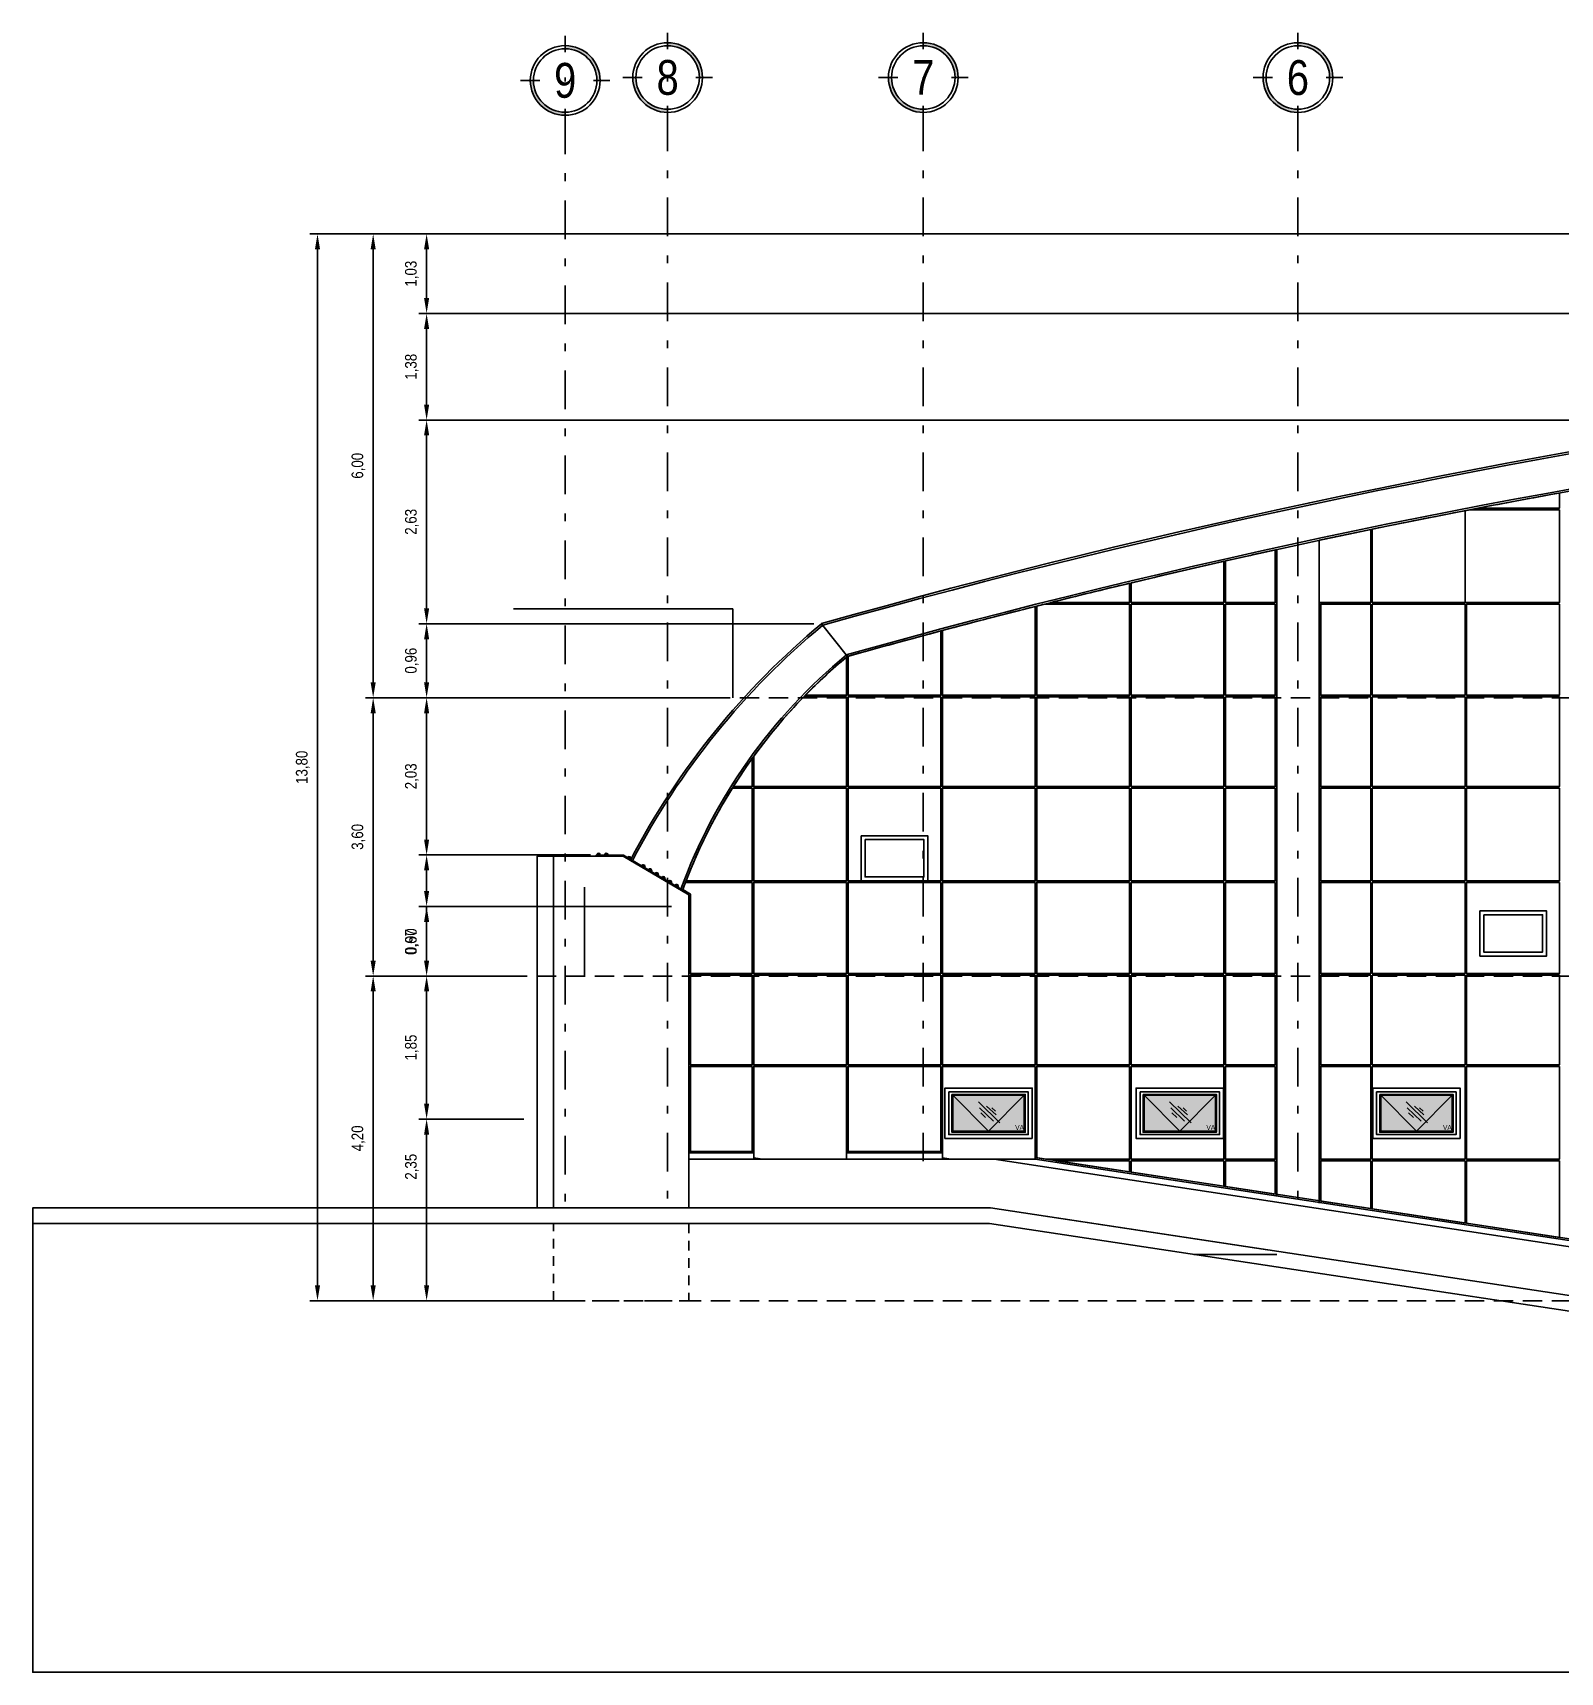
# Model space of a CAD drawing. Extents: x -133 to 84, y -2 to 88.
# Drawn here: x -129.53 to -109.78, y 45.49 to 66.7 of the extents above; entities that cross this region are included whole.
import ezdxf
from ezdxf.enums import TextEntityAlignment as Align

# ---------------------------------------------------------------- set-up
doc = ezdxf.new("R2010")
doc.units = 0
doc.header["$MEASUREMENT"] = 0
for name, pattern in [('RHCG02-4502(DOS ARA)AR-FA-003-08$0$CENTER', [2, 1.25, -0.25, 0.25, -0.25]), ('RHCG02-4502(DOS ARA)AR-FA-003-08$0$DASHDOT', [1, 0.5, -0.25, 0, -0.25]), ('RHCG02-4502(DOS ARA)AR-FA-003-08$0$HIDDEN', [0.375, 0.25, -0.125]), ('RHCG02-4502(DOS ARA)AR-FA-003-08$0$HIDDEN2', [0.1875, 0.125, -0.0625])]:
    doc.linetypes.add(name, pattern=pattern)
for name, color, linetype in [('arq-paredes', 4, 'Continuous'), ('arq-text-detalle de fachada', 1, 'Continuous'), ('arq-ventanas', 1, 'Continuous'), ('Cotas', 1, 'Continuous'), ('DISEÑO', 2, 'Continuous'), ('luminarias', 3, 'Continuous'), ('RHCG02-4502(DOS ARA)AR-FA-003-08$0$02', 2, 'Continuous'), ('RHCG02-4502(DOS ARA)AR-FA-003-08$0$03', 3, 'Continuous'), ('RHCG02-4502(DOS ARA)AR-FA-003-08$0$06', 6, 'Continuous'), ('RHCG02-4502(DOS ARA)AR-FA-003-08$0$arq-cotas', 2, 'Continuous'), ('RHCG02-4502(DOS ARA)AR-FA-003-08$0$arq-ejes-circulo', 1, 'Continuous'), ('RHCG02-4502(DOS ARA)AR-FA-003-08$0$arq-ejes-principales', 1, 'RHCG02-4502(DOS ARA)AR-FA-003-08$0$DASHDOT'), ('RHCG02-4502(DOS ARA)AR-FA-003-08$0$arq-fachada', 252, 'Continuous'), ('RHCG02-4502(DOS ARA)AR-FA-003-08$0$arq-niveles', 1, 'Continuous'), ('RHCG02-4502(DOS ARA)AR-FA-003-08$0$arq-paredes', 4, 'Continuous'), ('RHCG02-4502(DOS ARA)AR-FA-003-08$0$arq-proyeccion estructura fachada', 1, 'Continuous'), ('RHCG02-4502(DOS ARA)AR-FA-003-08$0$arq-text-ejes', 2, 'Continuous'), ('RHCG02-4502(DOS ARA)AR-FA-003-08$0$LINE', 2, 'Continuous'), ('RHCG02-4502(DOS ARA)AR-FA-003-08$0$PROYECCION', 2, 'RHCG02-4502(DOS ARA)AR-FA-003-08$0$HIDDEN2'), ('RHCG02-4502(DOS ARA)AR-FA-003-08$0$st-ejes-circulo', 1, 'Continuous'), ('RHCG02-4502(DOS ARA)AR-FA-003-08$0$st-ejes-principales', 1, 'RHCG02-4502(DOS ARA)AR-FA-003-08$0$DASHDOT')]:
    doc.layers.add(name, color=color, linetype=linetype)
doc.styles.add('dape 2', font='ARIALN.TTF')
doc.styles.add('RHCG02-4502(DOS ARA)AR-FA-003-08$0$dape 2', font='ARIALN.TTF', dxfattribs={"height": 0.15})
doc.dimstyles.new('RHCG02-4502(DOS ARA)AR-FA-003-08$0$dape', dxfattribs={"dimscale": 0.05, "dimtxt": 2, "dimasz": 2, "dimexe": 1, "dimexo": 1, "dimgap": 1, "dimtad": 1, "dimzin": 1, "dimtxsty": 'RHCG02-4502(DOS ARA)AR-FA-003-08$0$dape 2', "dimcen": 30, "dimclrd": 1, "dimclre": 1, "dimclrt": 256, "dimazin": 0, "dimtfac": 1, "dimtmove": 0, "dimatfit": 3, "dimfxl": 1, "dimarcsym": 0})

# ---------------------------------------------------------------- blocks, each defined once
blk = doc.blocks.new('*D77')
at = {"layer": 'Defpoints', "color": 0}
for p in [(-125.85, 64.099), (-123.958, 64.099), (-123.958, 50.299)]:
    blk.add_point(p, dxfattribs=at)
at = {"layer": 'RHCG02-4502(DOS ARA)AR-FA-003-08$0$arq-cotas', "color": 1, "lineweight": -2}
for p, q in [((-124.058, 64.099), (-125.95, 64.099)), ((-125.85, 50.499), (-125.85, 63.899)), ((-124.058, 50.299), (-125.95, 50.299))]:
    blk.add_line(p, q, dxfattribs=at)
at = {"layer": 'RHCG02-4502(DOS ARA)AR-FA-003-08$0$arq-cotas', "color": 1}
for points in [[(-125.883, 63.899), (-125.817, 63.899), (-125.85, 64.099)], [(-125.883, 50.499), (-125.817, 50.499), (-125.85, 50.299)]]:
    blk.add_solid(points, dxfattribs=at)
at = {"layer": 'RHCG02-4502(DOS ARA)AR-FA-003-08$0$arq-cotas', "insert": (-126.04, 57.199), "char_height": 0.15, "attachment_point": 5, "rotation": 90, "style": 'RHCG02-4502(DOS ARA)AR-FA-003-08$0$dape 2'}
blk.add_mtext('13,80', dxfattribs=at)
blk = doc.blocks.new('*D78')
at = {"layer": 'Defpoints', "color": 0}
for p in [(-125.13, 64.099), (-123.958, 64.099), (-124.196, 58.099)]:
    blk.add_point(p, dxfattribs=at)
at = {"layer": 'RHCG02-4502(DOS ARA)AR-FA-003-08$0$arq-cotas', "color": 1, "lineweight": -2}
for p, q in [((-124.058, 64.099), (-125.23, 64.099)), ((-125.13, 58.299), (-125.13, 63.899)), ((-124.296, 58.099), (-125.23, 58.099))]:
    blk.add_line(p, q, dxfattribs=at)
at = {"layer": 'RHCG02-4502(DOS ARA)AR-FA-003-08$0$arq-cotas', "color": 1}
for points in [[(-125.163, 63.899), (-125.097, 63.899), (-125.13, 64.099)], [(-125.163, 58.299), (-125.097, 58.299), (-125.13, 58.099)]]:
    blk.add_solid(points, dxfattribs=at)
at = {"layer": 'RHCG02-4502(DOS ARA)AR-FA-003-08$0$arq-cotas', "insert": (-125.32, 61.099), "char_height": 0.15, "attachment_point": 5, "rotation": 90, "style": 'RHCG02-4502(DOS ARA)AR-FA-003-08$0$dape 2'}
blk.add_mtext('6,00', dxfattribs=at)
blk = doc.blocks.new('*D79')
at = {"layer": 'Defpoints', "color": 0}
for p in [(-125.13, 58.099), (-124.196, 58.099), (-124.196, 54.499)]:
    blk.add_point(p, dxfattribs=at)
at = {"layer": 'RHCG02-4502(DOS ARA)AR-FA-003-08$0$arq-cotas', "color": 1, "lineweight": -2}
for p, q in [((-124.296, 58.099), (-125.23, 58.099)), ((-125.13, 54.699), (-125.13, 57.899)), ((-124.296, 54.499), (-125.23, 54.499))]:
    blk.add_line(p, q, dxfattribs=at)
at = {"layer": 'RHCG02-4502(DOS ARA)AR-FA-003-08$0$arq-cotas', "color": 1}
for points in [[(-125.163, 57.899), (-125.097, 57.899), (-125.13, 58.099)], [(-125.163, 54.699), (-125.097, 54.699), (-125.13, 54.499)]]:
    blk.add_solid(points, dxfattribs=at)
at = {"layer": 'RHCG02-4502(DOS ARA)AR-FA-003-08$0$arq-cotas', "insert": (-125.32, 56.299), "char_height": 0.15, "attachment_point": 5, "rotation": 90, "style": 'RHCG02-4502(DOS ARA)AR-FA-003-08$0$dape 2'}
blk.add_mtext('3,60', dxfattribs=at)
blk = doc.blocks.new('*D80')
at = {"layer": 'Defpoints', "color": 0}
for p in [(-125.13, 54.499), (-123.061, 54.499), (-123.958, 50.299)]:
    blk.add_point(p, dxfattribs=at)
at = {"layer": 'RHCG02-4502(DOS ARA)AR-FA-003-08$0$arq-cotas', "color": 1, "lineweight": -2}
for p, q in [((-123.161, 54.499), (-125.23, 54.499)), ((-125.13, 50.499), (-125.13, 54.299)), ((-124.058, 50.299), (-125.23, 50.299))]:
    blk.add_line(p, q, dxfattribs=at)
at = {"layer": 'RHCG02-4502(DOS ARA)AR-FA-003-08$0$arq-cotas', "color": 1}
for points in [[(-125.163, 54.299), (-125.097, 54.299), (-125.13, 54.499)], [(-125.163, 50.499), (-125.097, 50.499), (-125.13, 50.299)]]:
    blk.add_solid(points, dxfattribs=at)
at = {"layer": 'RHCG02-4502(DOS ARA)AR-FA-003-08$0$arq-cotas', "insert": (-125.32, 52.399), "char_height": 0.15, "attachment_point": 5, "rotation": 90, "style": 'RHCG02-4502(DOS ARA)AR-FA-003-08$0$dape 2'}
blk.add_mtext('4,20', dxfattribs=at)
blk = doc.blocks.new('*D81')
at = {"layer": 'Defpoints', "color": 0}
for p in [(-124.439, 64.099), (-96.425, 64.099), (-105.297, 63.069)]:
    blk.add_point(p, dxfattribs=at)
at = {"layer": 'RHCG02-4502(DOS ARA)AR-FA-003-08$0$arq-cotas', "color": 1, "lineweight": -2}
for p, q in [((-96.525, 64.099), (-124.539, 64.099)), ((-124.439, 63.269), (-124.439, 63.899)), ((-105.397, 63.069), (-124.539, 63.069))]:
    blk.add_line(p, q, dxfattribs=at)
at = {"layer": 'RHCG02-4502(DOS ARA)AR-FA-003-08$0$arq-cotas', "color": 1}
for points in [[(-124.472, 63.899), (-124.406, 63.899), (-124.439, 64.099)], [(-124.472, 63.269), (-124.406, 63.269), (-124.439, 63.069)]]:
    blk.add_solid(points, dxfattribs=at)
at = {"layer": 'RHCG02-4502(DOS ARA)AR-FA-003-08$0$arq-cotas', "insert": (-124.629, 63.584), "char_height": 0.15, "attachment_point": 5, "rotation": 90, "style": 'RHCG02-4502(DOS ARA)AR-FA-003-08$0$dape 2'}
blk.add_mtext('1,03', dxfattribs=at)
blk = doc.blocks.new('*D82')
at = {"layer": 'Defpoints', "color": 0}
for p in [(-124.439, 63.069), (-105.297, 63.069), (-108.984, 61.691)]:
    blk.add_point(p, dxfattribs=at)
at = {"layer": 'RHCG02-4502(DOS ARA)AR-FA-003-08$0$arq-cotas', "color": 1, "lineweight": -2}
for p, q in [((-105.397, 63.069), (-124.539, 63.069)), ((-124.439, 61.891), (-124.439, 62.869)), ((-109.084, 61.691), (-124.539, 61.691))]:
    blk.add_line(p, q, dxfattribs=at)
at = {"layer": 'RHCG02-4502(DOS ARA)AR-FA-003-08$0$arq-cotas', "color": 1}
for points in [[(-124.472, 62.869), (-124.406, 62.869), (-124.439, 63.069)], [(-124.472, 61.891), (-124.406, 61.891), (-124.439, 61.691)]]:
    blk.add_solid(points, dxfattribs=at)
at = {"layer": 'RHCG02-4502(DOS ARA)AR-FA-003-08$0$arq-cotas', "insert": (-124.629, 62.38), "char_height": 0.15, "attachment_point": 5, "rotation": 90, "style": 'RHCG02-4502(DOS ARA)AR-FA-003-08$0$dape 2'}
blk.add_mtext('1,38', dxfattribs=at)
blk = doc.blocks.new('*D83')
at = {"layer": 'Defpoints', "color": 0}
for p in [(-124.439, 59.056), (-119.333, 59.056), (-120.479, 58.099)]:
    blk.add_point(p, dxfattribs=at)
at = {"layer": 'RHCG02-4502(DOS ARA)AR-FA-003-08$0$arq-cotas', "color": 1, "lineweight": -2}
for p, q in [((-119.433, 59.056), (-124.539, 59.056)), ((-124.439, 58.299), (-124.439, 58.856)), ((-120.579, 58.099), (-124.539, 58.099))]:
    blk.add_line(p, q, dxfattribs=at)
at = {"layer": 'RHCG02-4502(DOS ARA)AR-FA-003-08$0$arq-cotas', "color": 1}
for points in [[(-124.472, 58.856), (-124.406, 58.856), (-124.439, 59.056)], [(-124.472, 58.299), (-124.406, 58.299), (-124.439, 58.099)]]:
    blk.add_solid(points, dxfattribs=at)
at = {"layer": 'RHCG02-4502(DOS ARA)AR-FA-003-08$0$arq-cotas', "insert": (-124.629, 58.578), "char_height": 0.15, "attachment_point": 5, "rotation": 90, "style": 'RHCG02-4502(DOS ARA)AR-FA-003-08$0$dape 2'}
blk.add_mtext('0,96', dxfattribs=at)
blk = doc.blocks.new('*D84')
at = {"layer": 'Defpoints', "color": 0}
for p in [(-124.439, 58.099), (-121.053, 58.099), (-122.221, 56.065)]:
    blk.add_point(p, dxfattribs=at)
at = {"layer": 'RHCG02-4502(DOS ARA)AR-FA-003-08$0$arq-cotas', "color": 1, "lineweight": -2}
for p, q in [((-121.153, 58.099), (-124.539, 58.099)), ((-124.439, 56.265), (-124.439, 57.899)), ((-122.321, 56.065), (-124.539, 56.065))]:
    blk.add_line(p, q, dxfattribs=at)
at = {"layer": 'RHCG02-4502(DOS ARA)AR-FA-003-08$0$arq-cotas', "color": 1}
for points in [[(-124.472, 57.899), (-124.406, 57.899), (-124.439, 58.099)], [(-124.472, 56.265), (-124.406, 56.265), (-124.439, 56.065)]]:
    blk.add_solid(points, dxfattribs=at)
at = {"layer": 'RHCG02-4502(DOS ARA)AR-FA-003-08$0$arq-cotas', "insert": (-124.629, 57.082), "char_height": 0.15, "attachment_point": 5, "rotation": 90, "style": 'RHCG02-4502(DOS ARA)AR-FA-003-08$0$dape 2'}
blk.add_mtext('2,03', dxfattribs=at)
blk = doc.blocks.new('*D85')
at = {"layer": 'Defpoints', "color": 0}
for p in [(-124.439, 56.065), (-122.221, 56.065), (-122.45, 55.399)]:
    blk.add_point(p, dxfattribs=at)
at = {"layer": 'RHCG02-4502(DOS ARA)AR-FA-003-08$0$arq-cotas', "color": 1, "lineweight": -2}
for p, q in [((-122.321, 56.065), (-124.539, 56.065)), ((-124.439, 55.865), (-124.439, 55.599)), ((-122.55, 55.399), (-124.539, 55.399)), ((-124.439, 55.399), (-124.439, 54.679))]:
    blk.add_line(p, q, dxfattribs=at)
at = {"layer": 'RHCG02-4502(DOS ARA)AR-FA-003-08$0$arq-cotas', "color": 1}
for points in [[(-124.472, 55.865), (-124.406, 55.865), (-124.439, 56.065)], [(-124.472, 55.599), (-124.406, 55.599), (-124.439, 55.399)]]:
    blk.add_solid(points, dxfattribs=at)
at = {"layer": 'RHCG02-4502(DOS ARA)AR-FA-003-08$0$arq-cotas', "insert": (-124.629, 54.939), "char_height": 0.15, "attachment_point": 5, "rotation": 90, "style": 'RHCG02-4502(DOS ARA)AR-FA-003-08$0$dape 2'}
blk.add_mtext('0,67', dxfattribs=at)
blk = doc.blocks.new('*D86')
at = {"layer": 'Defpoints', "color": 0}
for p in [(-124.439, 55.399), (-121.174, 55.399), (-123.061, 54.499)]:
    blk.add_point(p, dxfattribs=at)
at = {"layer": 'RHCG02-4502(DOS ARA)AR-FA-003-08$0$arq-cotas', "color": 1, "lineweight": -2}
for p, q in [((-121.274, 55.399), (-124.539, 55.399)), ((-124.439, 54.699), (-124.439, 55.199)), ((-123.161, 54.499), (-124.539, 54.499))]:
    blk.add_line(p, q, dxfattribs=at)
at = {"layer": 'RHCG02-4502(DOS ARA)AR-FA-003-08$0$arq-cotas', "color": 1}
for points in [[(-124.472, 55.199), (-124.406, 55.199), (-124.439, 55.399)], [(-124.472, 54.699), (-124.406, 54.699), (-124.439, 54.499)]]:
    blk.add_solid(points, dxfattribs=at)
at = {"layer": 'RHCG02-4502(DOS ARA)AR-FA-003-08$0$arq-cotas', "insert": (-124.629, 54.949), "char_height": 0.15, "attachment_point": 5, "rotation": 90, "style": 'RHCG02-4502(DOS ARA)AR-FA-003-08$0$dape 2'}
blk.add_mtext('0,90', dxfattribs=at)
blk = doc.blocks.new('*D87')
at = {"layer": 'Defpoints', "color": 0}
for p in [(-124.439, 54.499), (-123.061, 54.499), (-123.082, 52.649)]:
    blk.add_point(p, dxfattribs=at)
at = {"layer": 'RHCG02-4502(DOS ARA)AR-FA-003-08$0$arq-cotas', "color": 1, "lineweight": -2}
for p, q in [((-123.161, 54.499), (-124.539, 54.499)), ((-124.439, 52.849), (-124.439, 54.299)), ((-123.182, 52.649), (-124.539, 52.649))]:
    blk.add_line(p, q, dxfattribs=at)
at = {"layer": 'RHCG02-4502(DOS ARA)AR-FA-003-08$0$arq-cotas', "color": 1}
for points in [[(-124.472, 54.299), (-124.406, 54.299), (-124.439, 54.499)], [(-124.472, 52.849), (-124.406, 52.849), (-124.439, 52.649)]]:
    blk.add_solid(points, dxfattribs=at)
at = {"layer": 'RHCG02-4502(DOS ARA)AR-FA-003-08$0$arq-cotas', "insert": (-124.629, 53.574), "char_height": 0.15, "attachment_point": 5, "rotation": 90, "style": 'RHCG02-4502(DOS ARA)AR-FA-003-08$0$dape 2'}
blk.add_mtext('1,85', dxfattribs=at)
blk = doc.blocks.new('*D88')
at = {"layer": 'Defpoints', "color": 0}
for p in [(-124.439, 52.649), (-123.082, 52.649), (-122.297, 50.299)]:
    blk.add_point(p, dxfattribs=at)
at = {"layer": 'RHCG02-4502(DOS ARA)AR-FA-003-08$0$arq-cotas', "color": 1, "lineweight": -2}
for p, q in [((-123.182, 52.649), (-124.539, 52.649)), ((-124.439, 50.499), (-124.439, 52.449)), ((-122.397, 50.299), (-124.539, 50.299))]:
    blk.add_line(p, q, dxfattribs=at)
at = {"layer": 'RHCG02-4502(DOS ARA)AR-FA-003-08$0$arq-cotas', "color": 1}
for points in [[(-124.472, 52.449), (-124.406, 52.449), (-124.439, 52.649)], [(-124.472, 50.499), (-124.406, 50.499), (-124.439, 50.299)]]:
    blk.add_solid(points, dxfattribs=at)
at = {"layer": 'RHCG02-4502(DOS ARA)AR-FA-003-08$0$arq-cotas', "insert": (-124.629, 52.032), "char_height": 0.15, "attachment_point": 5, "rotation": 90, "style": 'RHCG02-4502(DOS ARA)AR-FA-003-08$0$dape 2'}
blk.add_mtext('2,35', dxfattribs=at)
blk = doc.blocks.new('*D101')
at = {"layer": 'Defpoints', "color": 0}
for p in [(-124.439, 61.691), (-112.183, 61.691), (-119.333, 59.056)]:
    blk.add_point(p, dxfattribs=at)
at = {"layer": 'RHCG02-4502(DOS ARA)AR-FA-003-08$0$arq-cotas', "color": 1, "lineweight": -2}
for p, q in [((-112.283, 61.691), (-124.539, 61.691)), ((-124.439, 59.256), (-124.439, 61.491)), ((-119.433, 59.056), (-124.539, 59.056))]:
    blk.add_line(p, q, dxfattribs=at)
at = {"layer": 'RHCG02-4502(DOS ARA)AR-FA-003-08$0$arq-cotas', "color": 1}
for points in [[(-124.472, 61.491), (-124.406, 61.491), (-124.439, 61.691)], [(-124.472, 59.256), (-124.406, 59.256), (-124.439, 59.056)]]:
    blk.add_solid(points, dxfattribs=at)
at = {"layer": 'RHCG02-4502(DOS ARA)AR-FA-003-08$0$arq-cotas', "insert": (-124.629, 60.374), "char_height": 0.15, "attachment_point": 5, "rotation": 90, "style": 'RHCG02-4502(DOS ARA)AR-FA-003-08$0$dape 2'}
blk.add_mtext('2,63', dxfattribs=at)
blk = doc.blocks.new('RHCG02-4502(DOS ARA)AR-FA-003-08$0$Tornillo E')
blk.add_lwpolyline([(-0.681, -24.209), (-0.643, -24.209), (-0.643, -24.228), (-0.681, -24.228)], close=True)
for points in [[(-0.681, -24.224), (-0.681, -24.213, -0.414214), (-0.677, -24.209), (-0.675, -24.209, -0.414214), (-0.671, -24.213), (-0.671, -24.224, -0.414214), (-0.675, -24.228), (-0.677, -24.228, -0.414214), (-0.681, -24.224, -1)], [(-0.671, -24.224), (-0.671, -24.213, -0.414214), (-0.667, -24.209), (-0.657, -24.209, -0.394946), (-0.653, -24.213), (-0.653, -24.224, -0.414214), (-0.657, -24.228), (-0.667, -24.228, -0.413175), (-0.671, -24.224, -1.003555)], [(-0.653, -24.224), (-0.653, -24.213, -0.414214), (-0.649, -24.209), (-0.647, -24.209, -0.414214), (-0.643, -24.213), (-0.643, -24.224, -0.414214), (-0.647, -24.228), (-0.649, -24.228, -0.414214), (-0.653, -24.224, -1)]]:
    blk.add_lwpolyline(points, format="xyb")
for points in [[(-0.653, -24.203), (-0.653, -24.202), (-0.671, -24.206), (-0.671, -24.206), (-0.653, -24.203)], [(-0.671, -24.204), (-0.671, -24.204), (-0.663, -24.202), (-0.661, -24.202), (-0.661, -24.203), (-0.671, -24.204)], [(-0.653, -24.205), (-0.653, -24.204), (-0.671, -24.207), (-0.671, -24.208), (-0.653, -24.205)], [(-0.666, -24.203), (-0.67, -24.203), (-0.67, -24.203)], [(-0.67, -24.204), (-0.67, -24.205)], [(-0.67, -24.206), (-0.67, -24.207)], [(-0.67, -24.208), (-0.67, -24.209), (-0.654, -24.209), (-0.654, -24.209)], [(-0.653, -24.207), (-0.653, -24.206), (-0.669, -24.209), (-0.665, -24.209), (-0.653, -24.207)], [(-0.656, -24.203), (-0.661, -24.203)], [(-0.655, -24.209), (-0.653, -24.209), (-0.653, -24.208), (-0.659, -24.209), (-0.655, -24.209)], [(-0.654, -24.204), (-0.654, -24.203)], [(-0.654, -24.206), (-0.654, -24.205)], [(-0.654, -24.208), (-0.654, -24.207)]]:
    blk.add_lwpolyline(points)
blk = doc.blocks.new('*U35')
at = {"linetype": 'Continuous'}
h = blk.add_hatch(color=251, dxfattribs=at)
h.paths.add_polyline_path([(0.1643, 0.326), (0.1803, 0.326, -0.414214), (0, 0.1457), (0, 0.1617, 0.414214)])
h.paths.add_polyline_path([(-0.1643, 0.326), (-0.1803, 0.326, -0.414214), (0, 0.5063), (0, 0.4903, 0.414214)])
for p, q in [((0, 0.5577), (0, 0.4724)), ((0, 0.5432), (0, 0.4579)), ((-0.1464, 0.326), (-0.2317, 0.326)), ((0.1464, 0.326), (0.2317, 0.326)), ((0, 0.1796), (0, 0.0943))]:
    blk.add_line(p, q, dxfattribs=at)
at = {"linetype": 'RHCG02-4502(DOS ARA)AR-FA-003-08$0$CENTER', "ltscale": 0.7}
blk.add_line((0, 0.1457), (0, 0.1457), dxfattribs=at)
at = {"linetype": 'Continuous'}
for radius in [0.1803, 0.1643]:
    blk.add_circle((0, 0.326), radius, dxfattribs=at)

msp = doc.modelspace()

# ---------------------------------------------------------------- hatches: boundary and pattern name
at = {"layer": 'arq-ventanas'}
for points in [[(-117.633, 52.956), (-116.711, 52.956), (-116.711, 52.493), (-117.633, 52.493)], [(-115.159, 52.956), (-114.238, 52.956), (-114.238, 52.493), (-115.159, 52.493)], [(-112.101, 52.956), (-111.179, 52.956), (-111.179, 52.493), (-112.101, 52.493)]]:
    msp.add_hatch(color=254, dxfattribs=at).paths.add_polyline_path(points)

# ---------------------------------------------------------------- linework, layer by layer
at = {"color": 8}
for p, q in [((-120.479, 59.249), (-123.315, 59.249)), ((-120.479, 58.099), (-120.479, 59.249)), ((-122.399, 54.499), (-122.399, 55.649)), ((-117.633, 52.956), (-117.172, 52.493)), ((-116.711, 52.956), (-117.172, 52.493)), ((-115.159, 52.956), (-114.699, 52.493)), ((-114.238, 52.956), (-114.699, 52.493)), ((-112.101, 52.956), (-111.64, 52.493)), ((-111.179, 52.956), (-111.64, 52.493))]:
    msp.add_line(p, q, dxfattribs=at)
at = {"layer": 'arq-paredes', "color": 1}
for points in [[(-117.686, 52.999), (-116.658, 52.999), (-116.658, 52.449), (-117.686, 52.449)], [(-115.213, 52.999), (-114.184, 52.999), (-114.184, 52.449), (-115.213, 52.449)], [(-112.154, 52.999), (-111.126, 52.999), (-111.126, 52.449), (-112.154, 52.449)]]:
    msp.add_lwpolyline(points, close=True, dxfattribs=at)
at = {"layer": 'arq-ventanas'}
for p, q in [((-117.027, 52.601), (-117.304, 52.872)), ((-117.197, 52.816), (-117.075, 52.702)), ((-114.553, 52.601), (-114.831, 52.872)), ((-114.723, 52.816), (-114.601, 52.702)), ((-111.495, 52.601), (-111.772, 52.872)), ((-111.665, 52.816), (-111.543, 52.702)), ((-117.11, 52.621), (-117.289, 52.795)), ((-117.211, 52.667), (-117.273, 52.729)), ((-117.13, 52.793), (-117.084, 52.75)), ((-114.637, 52.621), (-114.815, 52.795)), ((-114.737, 52.667), (-114.8, 52.729)), ((-114.657, 52.793), (-114.611, 52.75)), ((-111.578, 52.621), (-111.757, 52.795)), ((-111.679, 52.667), (-111.741, 52.729)), ((-111.598, 52.793), (-111.552, 52.75))]:
    msp.add_line(p, q, dxfattribs=at)
at = {"layer": 'Cotas', "color": 2}
for points in [[(-116.607, 52.398), (-117.737, 52.398), (-117.737, 53.05), (-116.607, 53.05), (-116.607, 52.398)], [(-114.134, 52.398), (-115.264, 52.398), (-115.264, 53.05), (-114.134, 53.05), (-114.134, 52.398)], [(-111.075, 52.398), (-112.205, 52.398), (-112.205, 53.05), (-111.075, 53.05), (-111.075, 52.398)]]:
    msp.add_lwpolyline(points, dxfattribs=at)
at = {"layer": 'DISEÑO', "color": 250}
for points in [[(-117.646, 52.968), (-116.698, 52.968), (-116.698, 52.479), (-117.646, 52.479)], [(-115.173, 52.968), (-114.225, 52.968), (-114.225, 52.479), (-115.173, 52.479)], [(-112.114, 52.968), (-111.166, 52.968), (-111.166, 52.479), (-112.114, 52.479)]]:
    msp.add_lwpolyline(points, close=True, dxfattribs=at)
at = {"layer": 'DISEÑO', "color": 1}
for points in [[(-117.633, 52.956), (-116.711, 52.956), (-116.711, 52.493), (-117.633, 52.493)], [(-115.159, 52.956), (-114.238, 52.956), (-114.238, 52.493), (-115.159, 52.493)], [(-112.101, 52.956), (-111.179, 52.956), (-111.179, 52.493), (-112.101, 52.493)]]:
    msp.add_lwpolyline(points, close=True, dxfattribs=at)
at = {"layer": 'luminarias', "color": 2}
for points in [[(-118.819, 56.314), (-117.958, 56.314), (-117.958, 55.73), (-118.819, 55.73)], [(-118.769, 56.264), (-118.008, 56.264), (-118.008, 55.78), (-118.769, 55.78)], [(-110.819, 55.342), (-109.957, 55.342), (-109.957, 54.758), (-110.819, 54.758)], [(-110.769, 55.292), (-110.007, 55.292), (-110.007, 54.808), (-110.769, 54.808)]]:
    msp.add_lwpolyline(points, close=True, dxfattribs=at)
at = {"layer": 'RHCG02-4502(DOS ARA)AR-FA-003-08$0$02'}
for p, q in [((-119.333, 59.056), (-118.996, 58.634)), ((-121.129, 55.611), (-121.801, 56.006))]:
    msp.add_line(p, q, dxfattribs=at)
for centre, radius, start, end in [((-91.859, -38.334), 101.192, 90.0446, 105.75386), ((-91.769, -38.882), 101.72, 90.10399, 105.71328), ((-91.865, -38.377), 100.757, 90.25484, 105.63013), ((-91.794, -38.793), 101.153, 90.30286, 105.59971), ((-112.908, 51.336), 10.044, 129.768, 152.2915), ((-112.908, 51.336), 10.019, 129.7708, 152.2985), ((-114.494, 53.193), 7.087, 129.5976, 159.9382), ((-114.494, 53.193), 7.061, 129.6009, 159.976)]:
    msp.add_arc(centre, radius, start, end, dxfattribs=at)
at = {"layer": 'RHCG02-4502(DOS ARA)AR-FA-003-08$0$03'}
msp.add_lwpolyline([(-122.248, 56.049), (-122.248, 56.061), (-121.894, 56.061), (-121.075, 55.58), (-121.081, 55.569), (-121.897, 56.049), (-122.248, 56.049)], dxfattribs=at)
at = {"layer": 'RHCG02-4502(DOS ARA)AR-FA-003-08$0$06'}
msp.add_lwpolyline([(-122.797, 51.499), (-122.797, 56.049), (-121.897, 56.049), (-121.047, 55.549), (-121.047, 51.499)], dxfattribs=at)
at = {"layer": 'RHCG02-4502(DOS ARA)AR-FA-003-08$0$06', "color": 1, "linetype": 'RHCG02-4502(DOS ARA)AR-FA-003-08$0$HIDDEN2'}
msp.add_lwpolyline([(-121.047, 51.299), (-121.047, 50.299), (-122.797, 50.299), (-122.797, 51.299)], dxfattribs=at)
at = {"layer": 'RHCG02-4502(DOS ARA)AR-FA-003-08$0$arq-ejes-principales'}
msp.add_line((-113.172, 65.67), (-113.172, 51.506), dxfattribs=at)
at = {"layer": 'RHCG02-4502(DOS ARA)AR-FA-003-08$0$arq-fachada', "color": 251}
for points in [[(-109.79, 60.747, 0.002655), (-110.846, 60.55), (-109.79, 60.55)], [(-111.01, 60.518, 0.003024), (-112.21, 60.279), (-112.21, 59.33), (-111.01, 59.33)], [(-109.79, 60.53), (-110.95, 60.53, 0.000151), (-111.01, 60.518), (-111.01, 59.33), (-109.79, 59.33)], [(-112.23, 60.275, 0.001685), (-112.897, 60.135), (-112.897, 59.33), (-112.23, 59.33)], [(-114.128, 59.864, 0.003045), (-115.328, 59.585), (-115.328, 59.33), (-114.128, 59.33)], [(-113.465, 60.012, 0.001628), (-114.108, 59.868), (-114.108, 59.33), (-113.465, 59.33)], [(-115.348, 59.58, 0.002595), (-116.368, 59.33), (-115.348, 59.33)], [(-116.568, 59.28, 0.003064), (-117.768, 58.969), (-117.768, 58.13), (-116.568, 58.13)], [(-115.348, 59.31), (-116.448, 59.31, 0.000256), (-116.548, 59.285), (-116.548, 58.13), (-115.348, 58.13)], [(-117.788, 58.963, 0.003074), (-118.988, 58.636), (-118.988, 58.13), (-117.788, 58.13)], [(-119.008, 58.624, 0.025796), (-119.544, 58.13), (-119.008, 58.13)], [(-119.008, 58.11), (-119.563, 58.11, 0.035547), (-120.208, 57.342), (-120.208, 56.95), (-119.008, 56.95)], [(-120.228, 57.315, 0.015566), (-120.474, 56.95), (-120.228, 56.95)], [(-120.228, 56.93), (-120.486, 56.93, 0.047579), (-121.084, 55.73), (-120.228, 55.73)], [(-120.228, 55.71), (-121.092, 55.71, 0.003456), (-121.126, 55.619), (-121.027, 55.56), (-121.027, 54.53), (-120.228, 54.53)]]:
    msp.add_lwpolyline(points, format="xyb", close=True, dxfattribs=at)
for points in [[(-114.128, 59.31), (-115.328, 59.31), (-115.328, 58.13), (-114.128, 58.13)], [(-113.465, 59.31), (-114.108, 59.31), (-114.108, 58.13), (-113.465, 58.13)], [(-112.23, 59.31), (-112.877, 59.31), (-112.877, 58.13), (-112.23, 58.13)], [(-111.01, 59.31), (-112.21, 59.31), (-112.21, 58.13), (-111.01, 58.13)], [(-109.79, 59.31), (-110.99, 59.31), (-110.99, 58.13), (-109.79, 58.13)], [(-117.788, 58.11), (-118.988, 58.11), (-118.988, 56.95), (-117.788, 56.95)], [(-116.568, 58.11), (-117.768, 58.11), (-117.768, 56.95), (-116.568, 56.95)], [(-115.348, 58.11), (-116.548, 58.11), (-116.548, 56.95), (-115.348, 56.95)], [(-114.128, 58.11), (-115.328, 58.11), (-115.328, 56.95), (-114.128, 56.95)], [(-113.465, 58.11), (-114.108, 58.11), (-114.108, 56.95), (-113.465, 56.95)], [(-112.23, 58.11), (-112.877, 58.11), (-112.877, 56.95), (-112.23, 56.95)], [(-111.01, 58.11), (-112.21, 58.11), (-112.21, 56.95), (-111.01, 56.95)], [(-109.79, 58.11), (-110.99, 58.11), (-110.99, 56.95), (-109.79, 56.95)], [(-119.008, 56.93), (-120.208, 56.93), (-120.208, 55.73), (-119.008, 55.73)], [(-117.788, 56.93), (-118.988, 56.93), (-118.988, 55.73), (-117.788, 55.73)], [(-116.568, 56.93), (-117.768, 56.93), (-117.768, 55.73), (-116.568, 55.73)], [(-115.348, 56.93), (-116.548, 56.93), (-116.548, 55.73), (-115.348, 55.73)], [(-114.128, 56.93), (-115.328, 56.93), (-115.328, 55.73), (-114.128, 55.73)], [(-113.465, 56.93), (-114.108, 56.93), (-114.108, 55.73), (-113.465, 55.73)], [(-112.23, 56.93), (-112.877, 56.93), (-112.877, 55.73), (-112.23, 55.73)], [(-111.01, 56.93), (-112.21, 56.93), (-112.21, 55.73), (-111.01, 55.73)], [(-109.79, 56.93), (-110.99, 56.93), (-110.99, 55.73), (-109.79, 55.73)], [(-119.008, 55.71), (-120.208, 55.71), (-120.208, 54.53), (-119.008, 54.53)], [(-117.788, 55.71), (-118.988, 55.71), (-118.988, 54.53), (-117.788, 54.53)], [(-116.568, 55.71), (-117.768, 55.71), (-117.768, 54.53), (-116.568, 54.53)], [(-115.348, 55.71), (-116.548, 55.71), (-116.548, 54.53), (-115.348, 54.53)], [(-114.128, 55.71), (-115.328, 55.71), (-115.328, 54.53), (-114.128, 54.53)], [(-113.465, 55.71), (-114.108, 55.71), (-114.108, 54.53), (-113.465, 54.53)], [(-112.23, 55.71), (-112.877, 55.71), (-112.877, 54.53), (-112.23, 54.53)], [(-111.01, 55.71), (-112.21, 55.71), (-112.21, 54.53), (-111.01, 54.53)], [(-109.79, 55.71), (-110.99, 55.71), (-110.99, 54.53), (-109.79, 54.53)], [(-120.228, 54.51), (-121.027, 54.51), (-121.027, 53.35), (-120.228, 53.35)], [(-119.008, 54.51), (-120.208, 54.51), (-120.208, 53.35), (-119.008, 53.35)], [(-117.788, 54.51), (-118.988, 54.51), (-118.988, 53.35), (-117.788, 53.35)], [(-116.568, 54.51), (-117.768, 54.51), (-117.768, 53.35), (-116.568, 53.35)], [(-115.348, 54.51), (-116.548, 54.51), (-116.548, 53.35), (-115.348, 53.35)], [(-114.128, 54.51), (-115.328, 54.51), (-115.328, 53.35), (-114.128, 53.35)], [(-113.465, 54.51), (-114.108, 54.51), (-114.108, 53.35), (-113.465, 53.35)], [(-112.23, 54.51), (-112.877, 54.51), (-112.877, 53.35), (-112.23, 53.35)], [(-111.01, 54.51), (-112.21, 54.51), (-112.21, 53.35), (-111.01, 53.35)], [(-109.79, 54.51), (-110.99, 54.51), (-110.99, 53.35), (-109.79, 53.35)], [(-120.228, 53.33), (-121.027, 53.33), (-121.027, 52.23), (-120.228, 52.23)], [(-119.008, 53.33), (-120.208, 53.33), (-120.208, 52.147), (-120.095, 52.13), (-119.008, 52.13)], [(-117.788, 53.33), (-118.988, 53.33), (-118.988, 52.23), (-117.788, 52.23)], [(-116.568, 53.33), (-117.768, 53.33), (-117.768, 52.147), (-117.655, 52.13), (-116.568, 52.13)], [(-115.348, 53.33), (-116.548, 53.33), (-116.548, 52.147), (-116.435, 52.13), (-115.348, 52.13)], [(-114.128, 53.33), (-115.328, 53.33), (-115.328, 52.13), (-115.215, 52.13), (-114.128, 52.13)], [(-113.465, 53.33), (-114.108, 53.33), (-114.108, 52.13), (-113.465, 52.13)], [(-112.23, 53.33), (-112.877, 53.33), (-112.877, 52.13), (-112.23, 52.13)], [(-111.01, 53.33), (-112.21, 53.33), (-112.21, 52.13), (-111.01, 52.13)], [(-109.79, 53.33), (-110.99, 53.33), (-110.99, 52.13), (-109.79, 52.13)], [(-115.348, 52.11), (-116.303, 52.11), (-115.348, 51.965)], [(-114.128, 52.11), (-115.328, 52.11), (-115.328, 51.961), (-114.128, 51.779)], [(-113.465, 52.11), (-114.108, 52.11), (-114.108, 51.776), (-113.465, 51.678)], [(-112.23, 52.11), (-112.877, 52.11), (-112.877, 51.588), (-112.23, 51.49)], [(-111.01, 52.11), (-112.21, 52.11), (-112.21, 51.487), (-111.01, 51.304)], [(-109.79, 52.11), (-110.99, 52.11), (-110.99, 51.301), (-109.79, 51.118)]]:
    msp.add_lwpolyline(points, close=True, dxfattribs=at)
at = {"layer": 'RHCG02-4502(DOS ARA)AR-FA-003-08$0$arq-niveles', "color": 1, "linetype": 'RHCG02-4502(DOS ARA)AR-FA-003-08$0$HIDDEN'}
for p, q in [((-80.012, 58.099), (-124.196, 58.099)), ((-80.012, 54.499), (-124.296, 54.499)), ((-80.012, 50.299), (-123.408, 50.299))]:
    msp.add_line(p, q, dxfattribs=at)
at = {"layer": 'RHCG02-4502(DOS ARA)AR-FA-003-08$0$arq-paredes', "color": 2}
for p, q in [((-117.145, 51.499), (-120.765, 51.499)), ((-113.566, 50.957), (-117.145, 51.499))]:
    msp.add_line(p, q, dxfattribs=at)
at = {"layer": 'RHCG02-4502(DOS ARA)AR-FA-003-08$0$arq-paredes', "color": 253}
msp.add_line((-113.443, 50.899), (-114.519, 50.899), dxfattribs=at)
at = {"layer": 'RHCG02-4502(DOS ARA)AR-FA-003-08$0$arq-paredes', "color": 2}
msp.add_lwpolyline([(-122.797, 56.049), (-123.011, 56.049), (-123.011, 51.499), (-122.797, 51.499)], close=True, dxfattribs=at)
for points in [[(-121.047, 52.23), (-120.208, 52.23)], [(-121.047, 52.21), (-120.208, 52.21)], [(-119.008, 52.23), (-117.768, 52.23)], [(-119.008, 52.21), (-117.768, 52.21)], [(-104.21, 50.219), (-104.55, 50.219), (-117.099, 52.13), (-121.047, 52.13)], [(-119.008, 52.13), (-120.208, 52.13)], [(-116.568, 52.13), (-104.544, 50.299), (-103.009, 50.299)], [(-116.565, 52.15), (-104.543, 50.319), (-103.009, 50.319)]]:
    msp.add_lwpolyline(points, dxfattribs=at)
at = {"layer": 'RHCG02-4502(DOS ARA)AR-FA-003-08$0$arq-proyeccion estructura fachada', "color": 1}
msp.add_lwpolyline([(-129.532, 51.299), (-129.532, 45.494), (-79.51, 45.494)], dxfattribs=at)
at = {"layer": 'RHCG02-4502(DOS ARA)AR-FA-003-08$0$arq-text-ejes'}
msp.add_line((-118.016, 66.121), (-118.016, 66.071), dxfattribs=at)
at = {"layer": 'RHCG02-4502(DOS ARA)AR-FA-003-08$0$LINE', "color": 6}
msp.add_lwpolyline([(-92.157, 53.099), (-92.274, 53.099), (-92.274, 49.399), (-104.612, 49.399), (-117.161, 51.299), (-129.532, 51.299), (-129.532, 51.499), (-117.145, 51.499), (-104.597, 49.599), (-92.474, 49.599), (-92.474, 54.299), (-92.274, 54.299), (-92.274, 53.299), (-92.157, 53.299), (-92.157, 53.099)], dxfattribs=at)
at = {"layer": 'RHCG02-4502(DOS ARA)AR-FA-003-08$0$PROYECCION', "color": 4, "linetype": 'Continuous'}
for p, q in [((-113.445, 60.016), (-113.445, 51.646)), ((-112.897, 60.135), (-112.897, 51.563))]:
    msp.add_line(p, q, dxfattribs=at)
at = {"layer": 'RHCG02-4502(DOS ARA)AR-FA-003-08$0$st-ejes-principales'}
for p, q in [((-122.647, 66.121), (-122.647, 66.071)), ((-121.322, 66.121), (-121.322, 66.071)), ((-122.647, 65.632), (-122.647, 51.499)), ((-121.322, 65.67), (-121.322, 51.499)), ((-118.016, 65.67), (-118.016, 52.103))]:
    msp.add_line(p, q, dxfattribs=at)

# ---------------------------------------------------------------- block references
at = {"layer": 'RHCG02-4502(DOS ARA)AR-FA-003-08$0$02'}
for p in [(-121.554, 80.289), (-121.454, 80.289)]:
    msp.add_blockref('RHCG02-4502(DOS ARA)AR-FA-003-08$0$Tornillo E', p, dxfattribs=at)
at = {"layer": 'RHCG02-4502(DOS ARA)AR-FA-003-08$0$02', "rotation": 329.5344550805013}
for p in [(-108.966, 76.565), (-108.785, 76.459), (-108.698, 76.408), (-108.612, 76.358), (-108.526, 76.307), (-108.44, 76.256), (-108.354, 76.205)]:
    msp.add_blockref('RHCG02-4502(DOS ARA)AR-FA-003-08$0$Tornillo E', p, dxfattribs=at)
at = {"layer": 'RHCG02-4502(DOS ARA)AR-FA-003-08$0$arq-ejes-circulo', "xscale": 2.5, "yscale": 2.5, "zscale": 2.5, "rotation": 90}
msp.add_blockref('*U35', (-112.357, 66.121), dxfattribs=at)
at = {"layer": 'RHCG02-4502(DOS ARA)AR-FA-003-08$0$st-ejes-circulo', "xscale": 2.5, "yscale": 2.5, "zscale": 2.5, "rotation": 90}
for p in [(-121.832, 66.083), (-120.507, 66.121), (-117.201, 66.121)]:
    msp.add_blockref('*U35', p, dxfattribs=at)

# ---------------------------------------------------------------- texts
at = {"layer": 'arq-text-detalle de fachada', "char_height": 0.0623, "width": 0.00136, "attachment_point": 1, "style": 'dape 2'}
for insert in [(-116.828, 52.571), (-114.355, 52.571), (-111.296, 52.571)]:
    msp.add_mtext('VA', dxfattribs=dict(at, insert=insert))
at = {"layer": 'RHCG02-4502(DOS ARA)AR-FA-003-08$0$arq-text-ejes', "style": 'RHCG02-4502(DOS ARA)AR-FA-003-08$0$dape 2'}
for s, p in [('9', (-122.647, 66.085)), ('8', (-121.322, 66.123)), ('7', (-118.016, 66.123)), ('6', (-113.172, 66.121))]:
    msp.add_text(s, height=0.45, dxfattribs=at).set_placement(p, align=Align.MIDDLE)

# ---------------------------------------------------------------- dimensions: what is measured, and where the dimension line sits
at = {"layer": 'RHCG02-4502(DOS ARA)AR-FA-003-08$0$arq-cotas'}
for base, p1, p2, picture, middle in [((-125.85, 64.099), (-123.958, 50.299), (-123.958, 64.099), '*D77', (-126.04, 57.199)), ((-125.13, 64.099), (-124.196, 58.099), (-123.958, 64.099), '*D78', (-125.32, 61.099)), ((-124.439, 64.099), (-105.297, 63.069), (-96.425, 64.099), '*D81', (-124.629, 63.584)), ((-124.439, 63.069), (-108.984, 61.691), (-105.297, 63.069), '*D82', (-124.629, 62.38)), ((-124.4391, 61.6909), (-119.3333, 59.0565), (-112.183, 61.6909), '*D101', (-124.6293, 60.3737)), ((-124.439, 59.056), (-120.479, 58.099), (-119.333, 59.056), '*D83', (-124.629, 58.578)), ((-125.13, 58.099), (-124.196, 54.499), (-124.196, 58.099), '*D79', (-125.32, 56.299)), ((-124.439, 58.099), (-122.221, 56.065), (-121.053, 58.099), '*D84', (-124.629, 57.082)), ((-124.439, 55.399), (-123.061, 54.499), (-121.174, 55.399), '*D86', (-124.629, 54.949)), ((-125.13, 54.499), (-123.958, 50.299), (-123.061, 54.499), '*D80', (-125.32, 52.399)), ((-124.439, 54.499), (-123.082, 52.649), (-123.061, 54.499), '*D87', (-124.629, 53.574))]:
    dim = msp.add_linear_dim(base=base, p1=p1, p2=p2, angle=90, dimstyle='RHCG02-4502(DOS ARA)AR-FA-003-08$0$dape', override={"dimscale": 0.1}, dxfattribs=at)
    dim.commit()
    dim.dimension.update_dxf_attribs({"geometry": picture, "text_midpoint": middle})
for base, p1, p2, picture, middle in [((-124.439, 56.065), (-122.45, 55.399), (-122.221, 56.065), '*D85', (-124.439, 54.939)), ((-124.439, 52.649), (-122.297, 50.299), (-123.082, 52.649), '*D88', (-124.439, 52.032))]:
    dim = msp.add_linear_dim(base=base, p1=p1, p2=p2, angle=90, dimstyle='RHCG02-4502(DOS ARA)AR-FA-003-08$0$dape', override={"dimscale": 0.1}, dxfattribs=at)
    dim.commit()
    dim.dimension.update_dxf_attribs({"geometry": picture, "text_midpoint": middle, "dimtype": 160})

doc.saveas('drawing.dxf')
